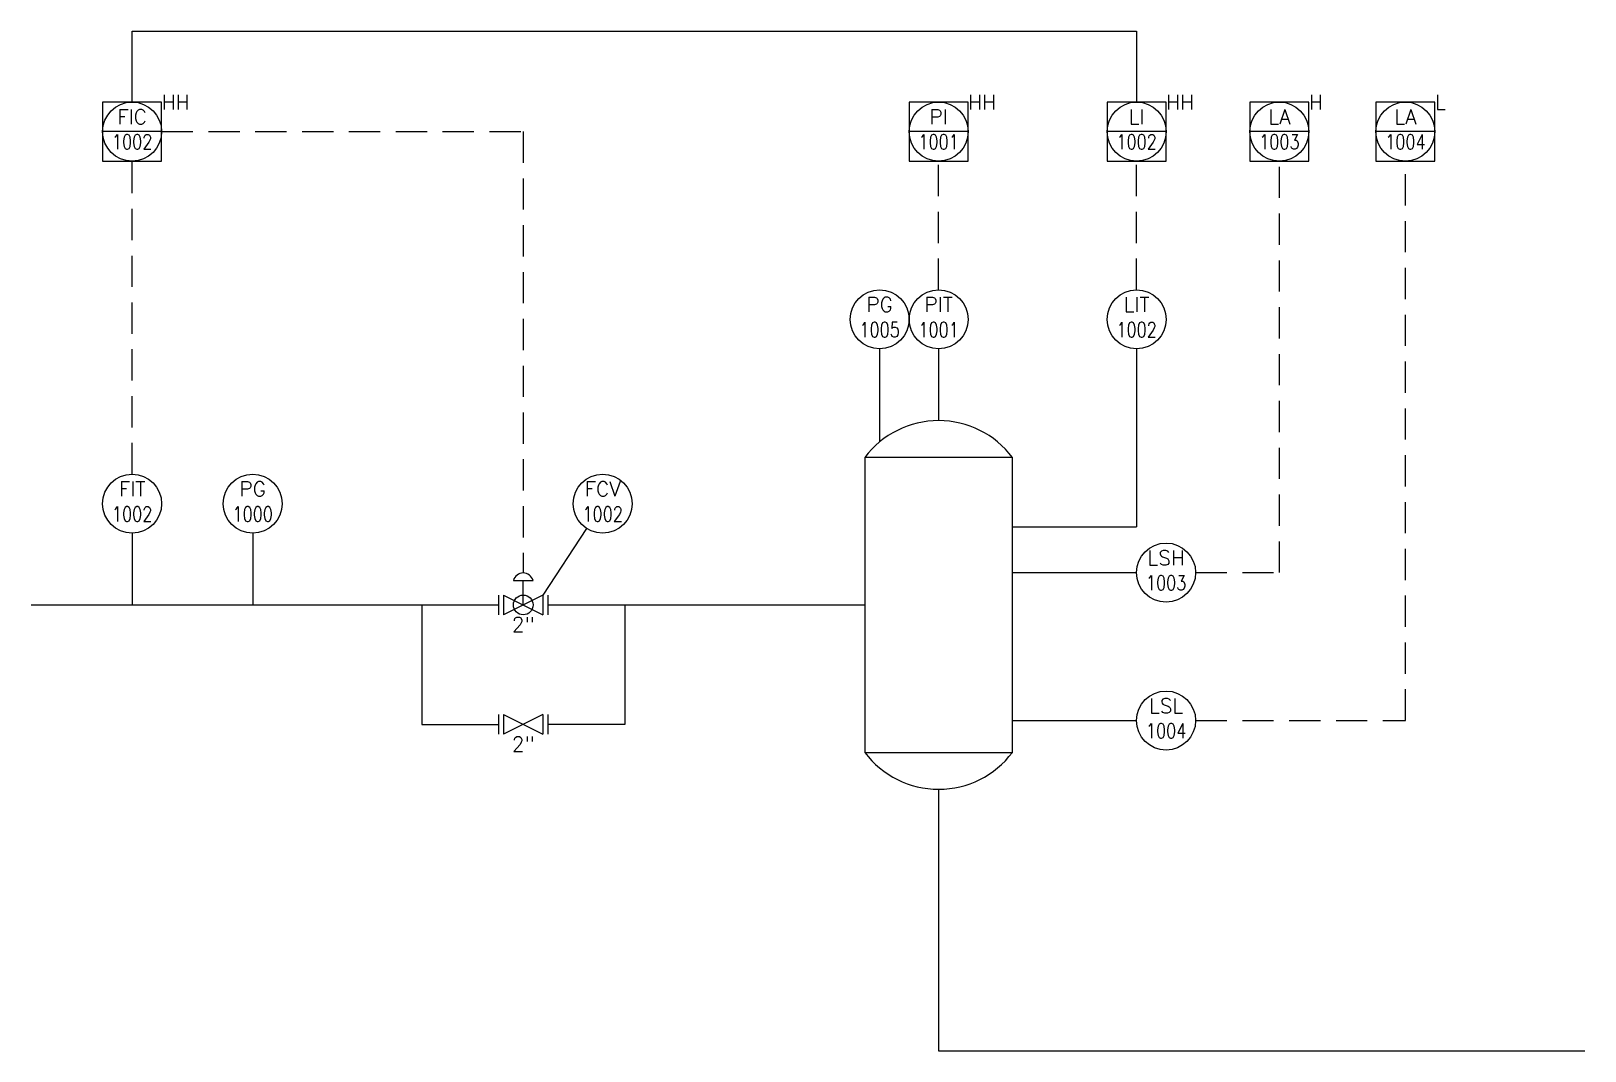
# Model space of a CAD drawing. Header units: millimetres. Extents: x 180 to 496, y 182 to 389.
import ezdxf
from ezdxf.enums import TextEntityAlignment as Align

# ---------------------------------------------------------------- set-up
doc = ezdxf.new("R2010")
doc.units = ezdxf.units.MM
doc.linetypes.add('HIDDEN', pattern=[9.525, 6.35, -3.175])
for name, color, linetype in [('EQUPMENT', 7, 'Continuous'), ('INSTRUMENTS', 7, 'Continuous'), ('PIPELINES', 7, 'Continuous')]:
    doc.layers.add(name, color=color, linetype=linetype)
doc.styles.add('romans', font='romans.shx')
doc.linetypes.add('FENCELINE1', pattern='A,6.35,-2.54,[133,ltypeshp.shx,S=2.54,R=0,X=-2.54,Y=0],-2.54,25.4', length=36.83)

# ---------------------------------------------------------------- blocks, each defined once
blk = doc.blocks.new('INSTRUMENT_LOCAL')
at = {"color": 0, "linetype": 'Continuous', "lineweight": -2}
blk.add_circle((0, 0), 6, dxfattribs=at)
at = {"color": 0, "linetype": 'Continuous', "style": 'romans'}
for tag, p in [('AL', (6, 4.5)), ('SET', (6, 0.9)), ('SF', (6, -4.5))]:
    blk.add_attdef(tag, p, '', height=3, dxfattribs=at)
blk.add_attdef('INS', text='', height=3, dxfattribs=at).set_placement((0, 3), align=Align.MIDDLE_CENTER)
at = {"color": 0, "linetype": 'Continuous', "style": 'romans', "width": 0.8}
blk.add_attdef('1234', text='', height=3, dxfattribs=at).set_placement((0, -2.1), align=Align.MIDDLE_CENTER)
blk = doc.blocks.new('INDICATING_DCS')
at = {"color": 0, "linetype": 'ByBlock', "lineweight": -2}
blk.add_line((6, 0), (-6, 0), dxfattribs=at)
blk.add_lwpolyline([(-6, -6), (6, -6), (6, 6), (-6, 6)], close=True, dxfattribs=at)
blk.add_circle((0, 0), 6, dxfattribs=at)
at = {"color": 0, "linetype": 'ByBlock', "lineweight": -2, "style": 'romans'}
for tag, p in [('AL', (6, 4.5)), ('SET', (6, 0.9)), ('SF', (6, -4.5))]:
    blk.add_attdef(tag, p, '', height=3, dxfattribs=at)
blk.add_attdef('INS', text='', height=3, dxfattribs=at).set_placement((0, 3), align=Align.MIDDLE_CENTER)
at = {"color": 0, "linetype": 'ByBlock', "lineweight": -2, "style": 'romans', "width": 0.8}
blk.add_attdef('1234', text='', height=3, dxfattribs=at).set_placement((0, -2.1), align=Align.MIDDLE_CENTER)
blk = doc.blocks.new('VALVE_GATE')
at = {"color": 0, "linetype": 'ByBlock', "lineweight": -2}
for p, q in [((-5, 2), (-5, -2)), ((-4, 2), (-4, -2)), ((-4, 2), (4, -2)), ((4, 2), (-4, -2)), ((4, 2), (4, -2)), ((5, 2), (5, -2))]:
    blk.add_line(p, q, dxfattribs=at)
at = {"color": 0, "linetype": 'ByBlock', "lineweight": -2, "style": 'romans'}
blk.add_attdef('SIZE', text='', height=3, dxfattribs=at).set_placement((0, -4), align=Align.MIDDLE_CENTER)
blk = doc.blocks.new('VALVE_GLOBE')
at = {"color": 0, "linetype": 'ByBlock', "lineweight": -2}
for p, q in [((-5, 2), (-5, -2)), ((-4, 2), (-4, -2)), ((4, 2), (-4, -2)), ((-4, 2), (4, -2)), ((4, 2), (4, -2)), ((5, 2), (5, -2))]:
    blk.add_line(p, q, dxfattribs=at)
blk.add_circle((0, 0), 2, dxfattribs=at)
at = {"color": 0, "linetype": 'ByBlock', "lineweight": -2, "style": 'romans'}
blk.add_attdef('SIZE', text='', height=3, dxfattribs=at).set_placement((0, -4), align=Align.MIDDLE_CENTER)
blk = doc.blocks.new('VALVE_ACTUATOR_PNEUMATIC')
at = {"color": 0, "linetype": 'ByBlock', "lineweight": -2}
for p, q in [((-2, 5), (2, 5)), ((0, 0), (0, 5))]:
    blk.add_line(p, q, dxfattribs=at)
blk.add_arc((0, 4.42), 2.08, 16.2602, 163.7398, dxfattribs=at)

msp = doc.modelspace()

# ---------------------------------------------------------------- linework, layer by layer
at = {"layer": 'EQUPMENT', "color": 5}
msp.add_lwpolyline([(349.5, 242.5), (379.5, 242.5), (379.5, 302.5), (349.5, 302.5)], close=True, dxfattribs=at)
for centre, start, end in [((364.5, 291.25), 36.8699, 143.1301), ((364.5, 253.75), 216.8699, 323.1301)]:
    msp.add_arc(centre, 18.75, start, end, dxfattribs=at)
at = {"layer": 'INSTRUMENTS', "color": 3, "linetype": 'HIDDEN'}
for p, q in [((206.47, 368.8), (280.01, 368.8)), ((280.01, 368.8), (280.01, 279)), ((200.47, 299.1), (200.47, 362.8)), ((364.5, 336.6), (364.5, 362.8)), ((404.77, 336.6), (404.77, 362.8)), ((433.81, 279.09), (433.81, 362.8)), ((459.44, 248.99), (459.44, 362.8)), ((416.77, 279.09), (433.81, 279.09)), ((416.77, 248.99), (459.44, 248.99))]:
    msp.add_line(p, q, dxfattribs=at)
at = {"layer": 'INSTRUMENTS', "color": 3}
for p, q in [((352.5, 324.6), (352.5, 305.66)), ((364.5, 324.6), (364.5, 310)), ((404.77, 324.6), (404.77, 288.42)), ((292.89, 288.08), (284.01, 274.5)), ((379.5, 288.42), (404.77, 288.42)), ((200.47, 287.1), (200.47, 272.5)), ((224.99, 287.1), (224.99, 272.5)), ((379.5, 279.09), (404.77, 279.09)), ((379.5, 248.99), (404.77, 248.99))]:
    msp.add_line(p, q, dxfattribs=at)
at = {"layer": 'INSTRUMENTS', "color": 3, "linetype": 'FENCELINE1', "ltscale": 0.5}
msp.add_lwpolyline([(200.47, 374.8), (200.47, 389.24), (404.77, 389.24), (404.77, 374.8)], dxfattribs=at)
at = {"layer": 'PIPELINES', "color": 6}
for p, q in [((179.91, 272.5), (275.01, 272.5)), ((259.38, 272.5), (259.38, 248.21)), ((285.01, 272.5), (349.5, 272.5)), ((300.65, 272.5), (300.65, 248.21)), ((259.38, 248.21), (275.01, 248.21)), ((300.65, 248.21), (285.01, 248.21)), ((364.5, 235), (364.5, 181.78)), ((364.5, 181.78), (495.95, 181.78))]:
    msp.add_line(p, q, dxfattribs=at)

# ---------------------------------------------------------------- block references
at = {"layer": 'INSTRUMENTS', "color": 3}
ref = msp.add_blockref('INDICATING_DCS', (200.47, 368.8), dxfattribs=at)
ref.add_attrib('INS', 'FIC', dxfattribs={"layer": '0', "color": 0, "linetype": 'Continuous', "height": 3, "style": 'romans'}).set_placement((200.47, 371.8), align=Align.MIDDLE_CENTER)
ref.add_attrib('1234', '1002', dxfattribs={"layer": '0', "color": 0, "linetype": 'Continuous', "height": 3, "style": 'romans', "width": 0.8}).set_placement((200.47, 366.7), align=Align.MIDDLE_CENTER)
ref.add_attrib('AL', 'HH', (206.47, 373.3), dxfattribs={"layer": '0', "color": 0, "linetype": 'Continuous', "height": 3, "style": 'romans'})
ref = msp.add_blockref('INDICATING_DCS', (364.5, 368.8), dxfattribs=at)
ref.add_attrib('INS', 'PI', dxfattribs={"layer": '0', "color": 0, "linetype": 'Continuous', "height": 3, "style": 'romans'}).set_placement((364.5, 371.8), align=Align.MIDDLE_CENTER)
ref.add_attrib('1234', '1001', dxfattribs={"layer": '0', "color": 0, "linetype": 'Continuous', "height": 3, "style": 'romans', "width": 0.8}).set_placement((364.5, 366.7), align=Align.MIDDLE_CENTER)
ref.add_attrib('AL', 'HH', (370.5, 373.3), dxfattribs={"layer": '0', "color": 0, "linetype": 'Continuous', "height": 3, "style": 'romans'})
ref = msp.add_blockref('INDICATING_DCS', (404.77, 368.8), dxfattribs=at)
ref.add_attrib('INS', 'LI', dxfattribs={"layer": '0', "color": 0, "linetype": 'Continuous', "height": 3, "style": 'romans'}).set_placement((404.77, 371.8), align=Align.MIDDLE_CENTER)
ref.add_attrib('1234', '1002', dxfattribs={"layer": '0', "color": 0, "linetype": 'Continuous', "height": 3, "style": 'romans', "width": 0.8}).set_placement((404.77, 366.7), align=Align.MIDDLE_CENTER)
ref.add_attrib('AL', 'HH', (410.77, 373.3), dxfattribs={"layer": '0', "color": 0, "linetype": 'Continuous', "height": 3, "style": 'romans'})
ref = msp.add_blockref('INDICATING_DCS', (433.81, 368.8), dxfattribs=at)
ref.add_attrib('INS', 'LA', dxfattribs={"layer": '0', "color": 0, "linetype": 'Continuous', "height": 3, "style": 'romans'}).set_placement((433.81, 371.8), align=Align.MIDDLE_CENTER)
ref.add_attrib('1234', '1003', dxfattribs={"layer": '0', "color": 0, "linetype": 'Continuous', "height": 3, "style": 'romans', "width": 0.8}).set_placement((433.81, 366.7), align=Align.MIDDLE_CENTER)
ref.add_attrib('AL', 'H', (439.81, 373.3), dxfattribs={"layer": '0', "color": 0, "linetype": 'Continuous', "height": 3, "style": 'romans'})
ref = msp.add_blockref('INDICATING_DCS', (459.44, 368.8), dxfattribs=at)
ref.add_attrib('INS', 'LA', dxfattribs={"layer": '0', "color": 0, "linetype": 'Continuous', "height": 3, "style": 'romans'}).set_placement((459.44, 371.8), align=Align.MIDDLE_CENTER)
ref.add_attrib('1234', '1004', dxfattribs={"layer": '0', "color": 0, "linetype": 'Continuous', "height": 3, "style": 'romans', "width": 0.8}).set_placement((459.44, 366.7), align=Align.MIDDLE_CENTER)
ref.add_attrib('AL', 'L', (465.44, 373.3), dxfattribs={"layer": '0', "color": 0, "linetype": 'Continuous', "height": 3, "style": 'romans'})
for p, values in [((352.5, 330.6), {'INS': 'PG', '1234': '1005'}), ((364.5, 330.6), {'INS': 'PIT', '1234': '1001'}), ((404.77, 330.6), {'INS': 'LIT', '1234': '1002'}), ((200.47, 293.1), {'INS': 'FIT', '1234': '1002'}), ((224.99, 293.1), {'INS': 'PG', '1234': '1000'}), ((296.17, 293.1), {'INS': 'FCV', '1234': '1002'}), ((410.77, 279.09), {'INS': 'LSH', '1234': '1003'}), ((410.77, 248.99), {'INS': 'LSL', '1234': '1004'})]:
    msp.add_blockref('INSTRUMENT_LOCAL', p, dxfattribs=at).add_auto_attribs(values)
at = {"layer": 'PIPELINES', "color": 1}
msp.add_blockref('VALVE_ACTUATOR_PNEUMATIC', (280.01, 272.5), dxfattribs=at)
msp.add_blockref('VALVE_GLOBE', (280.01, 272.5), dxfattribs=at).add_auto_attribs({'SIZE': '2"'})
ref = msp.add_blockref('VALVE_GATE', (280.01, 248.21), dxfattribs=at)
ref.add_attrib('SIZE', '2"', dxfattribs={"layer": '0', "color": 0, "linetype": 'Continuous', "lineweight": -2, "height": 3, "style": 'romans'}).set_placement((280.01, 244.21), align=Align.MIDDLE_CENTER)

doc.saveas('drawing.dxf')
